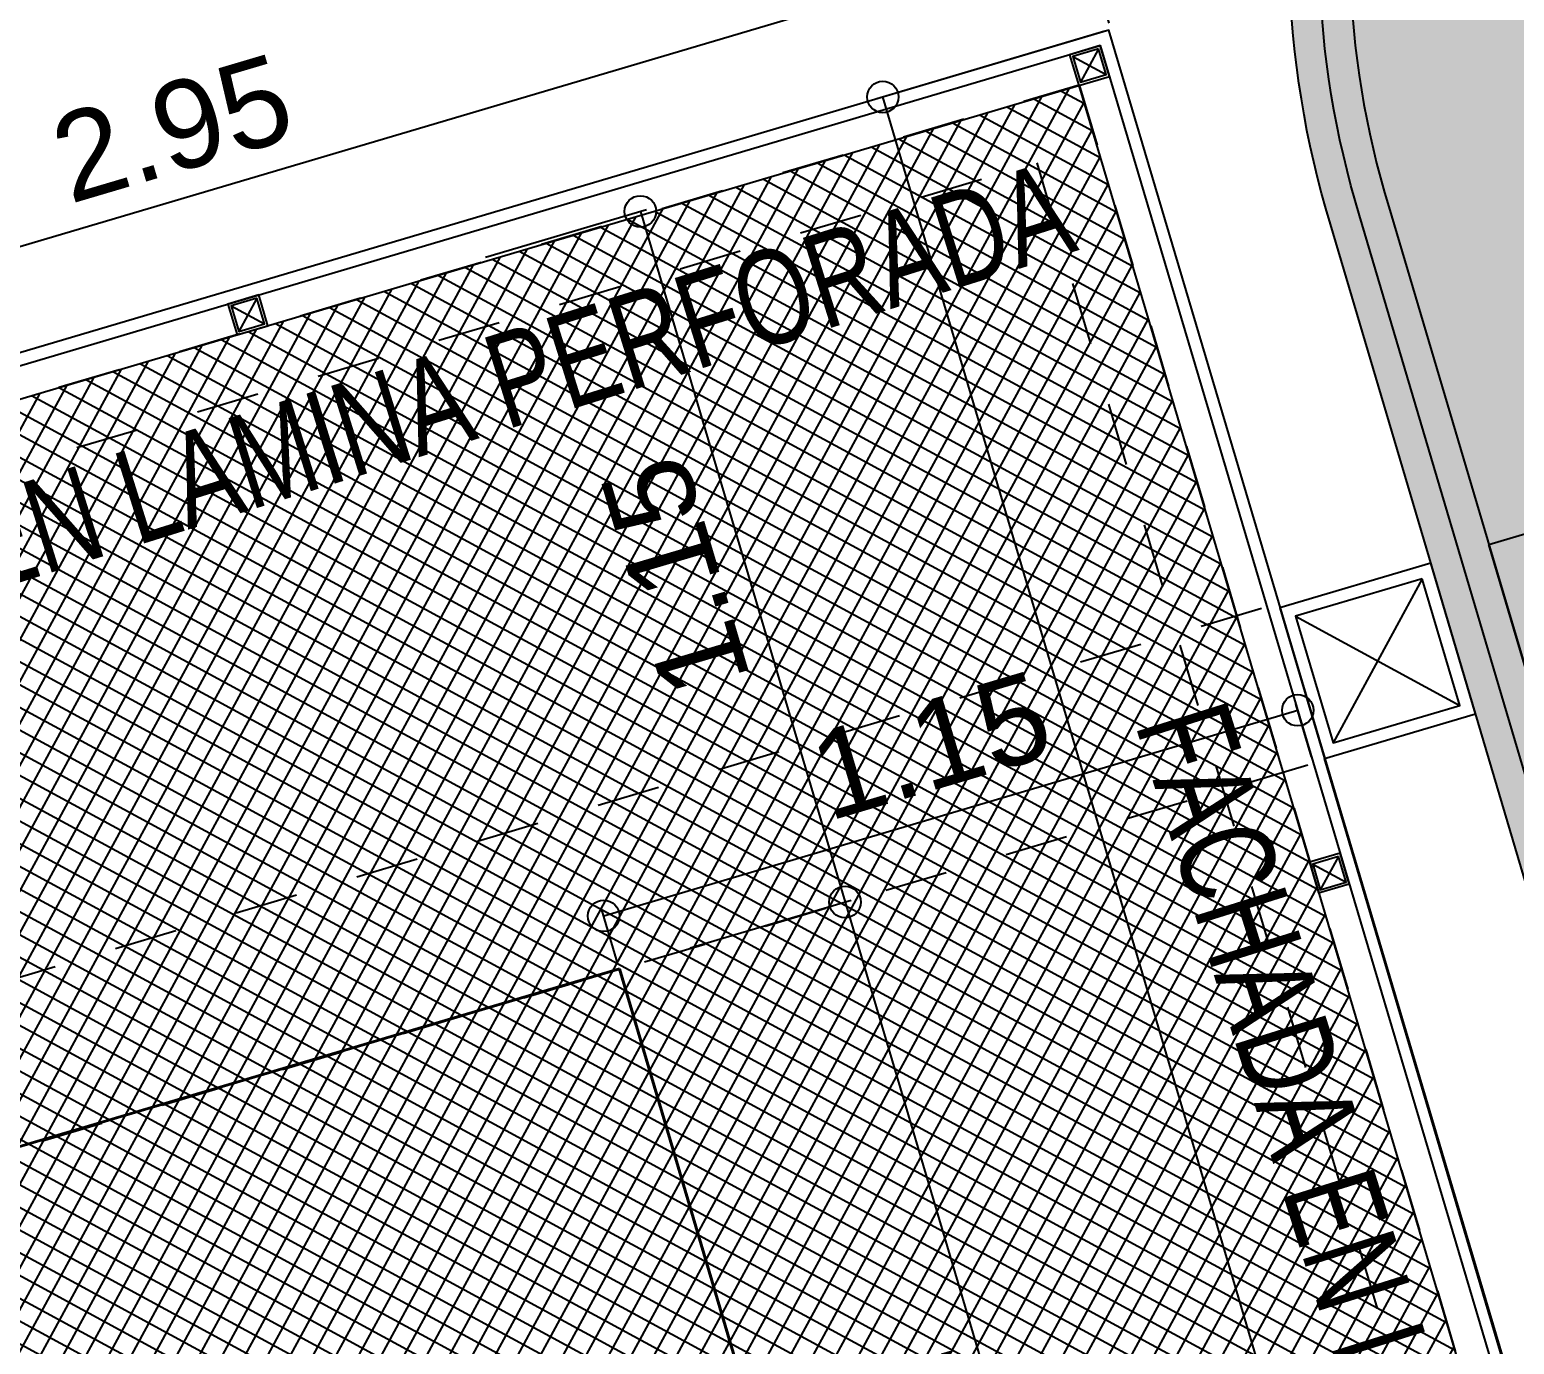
# Model space of a CAD drawing. Header units: millimetres. Extents: x 837300 to 838100, y 1173100 to 1173878.
# Drawn here: x 837868.158 to 837870.518, y 1173338.243 to 1173340.332 of the extents above; entities that cross this region are included whole.
import ezdxf

# ---------------------------------------------------------------- set-up
doc = ezdxf.new("R2010")
doc.units = ezdxf.units.MM
doc.linetypes.add('HIDDEN2', pattern=[0.1875, 0.125, -0.0625])
for name, color, linetype in [('.', 255, 'Continuous'), ('A-Linea-1', 1, 'Continuous'), ('A-Linea-4', 4, 'Continuous'), ('hatch ciruclación', 41, 'Continuous'), ('INT_COTAS 100', 2, 'Continuous'), ('OLD-ANT-PLANTAS PROPUESTAS$0$A-FONDO_250', 250, 'Continuous'), ('OLD-ANT-PLANTAS PROPUESTAS$0$KCIG-AP-DW-XR-PUNTOS FIJOS$0$A-ESCALERA', 3, 'Continuous'), ('OLD-ANT-PLANTAS PROPUESTAS$0$KCIG-AP-DW-XR-PUNTOS FIJOS$0$A-PASAMANOS', 1, 'Continuous')]:
    doc.layers.add(name, color=color, linetype=linetype)
doc.layers.add('M-EQPM-1', color=14, linetype='Continuous', lineweight=35)
doc.styles.add('ARIAL', font='arial.ttf')
doc.styles.add('OLD-ANT-PLANTAS PROPUESTAS$0$KCIG-AP-DW-XR-PUNTOS FIJOS$0$jb', font='swisscl.ttf')
doc.dimstyles.new('Cotas100', dxfattribs={"dimtxt": 0.14, "dimasz": 0.1, "dimexe": 0.01, "dimexo": 0.01, "dimgap": 0.04, "dimtad": 1, "dimzin": 1, "dimdsep": 46, "dimtxsty": 'ARIAL', "dimblk": 'SMALL', "dimcen": 0.3, "dimclrd": 2, "dimclre": 2, "dimclrt": 1, "dimazin": 2, "dimtfac": 1, "dimtofl": 0, "dimtmove": 0, "dimatfit": 3, "dimldrblk": 'OBLIQUE', "dimfxl": 1, "dimtolj": 1, "dimlwd": -1, "dimlwe": -1, "dimarcsym": 0})

# ---------------------------------------------------------------- blocks, each defined once
blk = doc.blocks.new('_Small')
at = {"color": 0, "linetype": 'ByBlock', "lineweight": -2}
blk.add_circle((0, 0), 0.25, dxfattribs=at)
blk = doc.blocks.new('*D679')
at = {"layer": 'Defpoints', "color": 0, "transparency": 16777216}
for p in [(0.6577106141485275, 4.296344664529897, 8.820422622646684e-05), (0.280705789802596, 3.215191143157426, 5.035571787776098e-06), (0.5323869581385994, 3.127428175430671)]:
    blk.add_point(p, dxfattribs=at)
at = {"layer": 'INT_COTAS 100', "color": 2, "transparency": 16777216}
for p, q in [((0.6671529984647124, 4.293052039676462), (0.9188349707556164, 4.20528879160506)), ((0.9093925864394314, 4.208581416458497), (0.5323869581385994, 3.127428175430671)), ((0.290148174118781, 3.211898518303991), (0.5418293424547843, 3.124135550577234))]:
    blk.add_line(p, q, dxfattribs=at)
for p, xscale, yscale, zscale, rotation in [((0.9093925864394314, 4.208581416458497), 0.1, 0.1, 0.1, 70.77598252318892), ((0.5323869581385994, 3.127428175430671), 0.09999999999999999, 0.09999999999999999, 0.09999999999999999, 250.775982523189)]:
    blk.add_blockref('_Small', p, dxfattribs=dict(at, xscale=xscale, yscale=yscale, zscale=zscale, rotation=rotation))
at = {"layer": 'INT_COTAS 100', "color": 1, "transparency": 16777216, "insert": (0.6156258658228415, 3.704711049682446), "char_height": 0.14, "attachment_point": 5, "rotation": 70.77598252318892, "style": 'ARIAL'}
blk.add_mtext('\\A1;1.15', dxfattribs=at)
blk = doc.blocks.new('_Oblique')
at = {"color": 0, "linetype": 'ByBlock', "lineweight": -2}
blk.add_line((-0.5, -0.5), (0.5, 0.5), dxfattribs=at)
blk = doc.blocks.new('*D680')
at = {"layer": 'Defpoints', "color": 0, "transparency": 16777216}
for p in [(0.280705789802596, 3.215191143157426, 5.035571787776098e-06), (-0.228944313712418, 1.461194257426542), (-0.06818779145407156, 1.405137343958985)]:
    blk.add_point(p, dxfattribs=at)
at = {"layer": 'INT_COTAS 100', "color": 2, "transparency": 16777216}
for p, q in [((0.290148174118781, 3.211898518303991), (0.5418293424829501, 3.124135550567413)), ((0.5323869581667653, 3.127428175420849), (-0.06818779145407161, 1.405137343958985)), ((-0.2195019293962332, 1.457901632573105), (-0.05874540713788667, 1.401844719105549))]:
    blk.add_line(p, q, dxfattribs=at)
for p, xscale, yscale, zscale, rotation in [((0.5323869581667653, 3.127428175420849), 0.1, 0.1, 0.1, 70.77598252318892), ((-0.06818779145407161, 1.405137343958985), 0.09999999999999999, 0.09999999999999999, 0.09999999999999999, 250.775982523189)]:
    blk.add_blockref('_Small', p, dxfattribs=dict(at, xscale=xscale, yscale=yscale, zscale=zscale, rotation=rotation))
at = {"layer": 'INT_COTAS 100', "color": 1, "transparency": 16777216, "insert": (0.1268356768901731, 2.30298901342778), "char_height": 0.14, "attachment_point": 5, "rotation": 70.77598252318892, "style": 'ARIAL'}
blk.add_mtext('\\A1;1.82', dxfattribs=at)
blk = doc.blocks.new('*D646')
at = {"layer": 'Defpoints', "color": 0, "transparency": 16777216}
for p in [(-1.047742348128506, 5.130629993519994), (-1.100826777750626, 4.97839777515037, 8.820422622646684e-05), (1.685694332467392, 4.006717921816744, 8.820422622646684e-05)]:
    blk.add_point(p, dxfattribs=at)
at = {"layer": 'INT_COTAS 100', "color": 2, "transparency": 16777216}
for p, q in [((-1.09753415289719, 4.987840159466556), (-1.04444972327507, 5.140072377836178)), ((1.738778957847324, 4.158950701568416), (-1.047742348128506, 5.130629993519994)), ((1.688986957320828, 4.016160306132929), (1.74207158270076, 4.1683930858846))]:
    blk.add_line(p, q, dxfattribs=at)
at = {"layer": 'INT_COTAS 100', "color": 2, "transparency": 16777216, "xscale": 0.1, "yscale": 0.1, "zscale": 0.1}
for p, rotation in [((-1.047742348128506, 5.130629993519994), 160.7759825231889), ((1.738778957847324, 4.158950701568416), 340.7759825231889)]:
    blk.add_blockref('_Small', p, dxfattribs=dict(at, rotation=rotation))
at = {"layer": 'INT_COTAS 100', "color": 1, "transparency": 16777216, "insert": (0.3822245585972714, 4.750054254010379), "char_height": 0.14, "attachment_point": 5, "rotation": 340.77598252318893, "style": 'ARIAL'}
blk.add_mtext('\\A1;2.95', dxfattribs=at)
blk = doc.blocks.new('*D683')
at = {"layer": 'Defpoints', "color": 0, "transparency": 16777216}
for p in [(0.1791559180710466, 3.250602527870797, 5.035571787776095e-06), (1.294587104642456, 2.954646060966378), (1.265885962639004, 2.872338714951184, 8.820422622646684e-05)]:
    blk.add_point(p, dxfattribs=at)
at = {"layer": 'INT_COTAS 100', "color": 2, "transparency": 16777216}
for p, q in [((0.1824485429244825, 3.260044912186981), (0.2113631148210814, 3.342964319146061)), ((0.2080704899676454, 3.333521934829876), (1.294587104642456, 2.954646060966378)), ((1.26917858749244, 2.881781099267369), (1.297879729495892, 2.964088445282563))]:
    blk.add_line(p, q, dxfattribs=at)
at = {"layer": 'INT_COTAS 100', "color": 2, "transparency": 16777216, "xscale": 0.1, "yscale": 0.1, "zscale": 0.1}
for p, rotation in [((0.2080704899676454, 3.333521934829876), 160.7759825231889), ((1.294587104642456, 2.954646060966378), 340.7759825231889)]:
    blk.add_blockref('_Small', p, dxfattribs=dict(at, rotation=rotation))
at = {"layer": 'INT_COTAS 100', "color": 1, "transparency": 16777216, "insert": (0.7880350510429134, 3.249347904364301), "char_height": 0.14, "attachment_point": 5, "rotation": 340.77598252318893, "style": 'ARIAL'}
blk.add_mtext('\\A1;1.15', dxfattribs=at)
blk = doc.blocks.new('*D645')
at = {"layer": 'Defpoints', "color": 0, "transparency": 16777216}
for p in [(1.328495684277981, 4.131275566020727), (1.685694332467393, 4.006717921758537, 8.820422622646684e-05), (-0.1078811977058649, -1.136782751767896, 8.820422622646684e-05)]:
    blk.add_point(p, dxfattribs=at)
at = {"layer": 'INT_COTAS 100', "color": 2, "transparency": 16777216}
for p, q in [((-0.4650787784637077, -1.012225479726493), (1.328495684277981, 4.131275566020726)), ((1.676251948151207, 4.010010546611973), (1.319053299961796, 4.134568190874162)), ((-0.1173235820220499, -1.13349012691446), (-0.4745211627798925, -1.008932854873057))]:
    blk.add_line(p, q, dxfattribs=at)
at = {"layer": 'INT_COTAS 100', "color": 2, "transparency": 16777216, "xscale": 0.1, "yscale": 0.1, "zscale": 0.1}
for p, rotation in [((1.328495684277981, 4.131275566020726), 70.77598252318892), ((-0.4650787784637077, -1.012225479726493), 250.775982523189)]:
    blk.add_blockref('_Small', p, dxfattribs=dict(at, rotation=rotation))
at = {"layer": 'INT_COTAS 100', "color": 1, "transparency": 16777216, "insert": (0.3267150649547964, 1.596136965204321), "char_height": 0.14, "attachment_point": 5, "rotation": 70.77598252318892, "style": 'ARIAL'}
blk.add_mtext('\\A1;5.45', dxfattribs=at)
blk = doc.blocks.new('EE-7515 - EE-7515-730388-NIVEL 2')
at = {"layer": 'M-EQPM-1'}
for p, q in [((-3.318631983443389, 11.43286746651551), (-3.318631983443389, 9.60886746651551)), ((-3.318631863939024, 9.60886746651551), (-3.318631863939024, 11.43286746651551)), ((-3.318631983443389, 9.60886746651551), (-5.142631983443385, 9.60886746651551)), ((-5.14263186393902, 9.60886746651551), (-3.318631863939024, 9.60886746651551)), ((-3.318631983443389, 9.60886746651551), (-3.318631863939024, 9.60886746651551))]:
    blk.add_line(p, q, dxfattribs=at)
blk = doc.blocks.new('escalera emergencia p1')
at = {"layer": '.'}
h = blk.add_hatch(color=256, dxfattribs=at)
h.dxf.hatch_style = 1
edge = h.paths.add_edge_path()
edge.add_line((0.1540210538078099, -1.280808035924565), (1.83357789104201, 3.535768091870063))
edge.add_arc((3.239156493917108, 3.057414920651354), 1.48474676796525, -19.151111843441186, 161.2052902477963, ccw=False)
edge.add_line((4.64173237932846, 2.570327813271433), (2.992200512078492, -2.184146730873024))
edge.add_arc((1.420054065762088, -1.616545943950769), 1.671470939783262, -102.85142786117638, -19.851385333506528, ccw=False)
edge.add_line((1.048279334791005, -3.246146708668675), (-2.844993552096653, -2.480745400257983))
edge.add_line((-2.844993552193046, -2.480745400243904), (-2.842668274754172, -2.430675694812371))
edge.add_line((-2.842668274883181, -2.430675694835372), (1.075170500160937, -3.195487810505555))
edge.add_arc((1.429512333124876, -1.630206674628425), 1.604887276073889, 257.2446072604753, 337.1126199083404)
edge.add_line((2.90804858552292, -2.254381105303764), (4.596011356012295, 2.586270980832799))
edge.add_arc((3.239231000654399, 3.057633840246126), 1.436327218001432, -19.1578812551001, 161.2289846699974)
edge.add_line((1.879298916086555, 3.519824929244351), (0.2001681679782179, -1.295528926060333))
edge.add_arc((0.176571364980191, -1.289808755274862), 0.02428022805488859, -201.75889304209204, -13.62638406697829, ccw=False)
h = blk.add_hatch()
h.set_pattern_fill('ANSI37', color=251, scale=0.01, angle=-35.7286130891574)
h.set_pattern_definition([(115.7759706337468, (-0.5261129699647427, -0.4505466216942295), (-0.02859091387684674, -0.01380659783171555), []), (205.7759706337468, (-0.5261129699647427, -0.4505466216942295), (0.01380659783171555, -0.02859091387684674), [])])
edge = h.paths.add_edge_path()
edge.add_line((-1.137331397272646, 4.916053541179281), (1.59192409355422, 3.964342693608447))
edge.add_line((1.591924093663692, 3.964342693623621), (-0.1506875156337362, -1.046796885329677))
edge.add_line((-0.1506875157356262, -1.046796885319054), (-2.88960941803629, -0.09171290757663564))
edge.add_arc((11.5442059780471, -2.594876657938585), 14.64926126608835, 160.4532993467041, 170.1614169072793, ccw=False)
edge.add_arc((-19.14698579604737, 11.12267856870312), 19.04914291510596, -27.56906836479267, -19.01536772105462)
at = {"layer": 'hatch ciruclación', "true_color": 0xfeeab9}
h = blk.add_hatch(color=254, dxfattribs=at)
h.dxf.hatch_style = 1
edge = h.paths.add_edge_path()
edge.add_line((-2.90187830850482, -0.163199333299417), (0.12472571911935, -1.217716226320763))
edge.add_line((0.1247257192153484, -1.217716226296034), (1.787858994949199, 3.551710530692004))
edge.add_arc((3.242405761266127, 3.054001158860046), 1.537342159166267, -19.07334312992458, 161.1103416400305, ccw=False)
edge.add_line((4.69534944719635, 2.551631215377711), (3.936172179164913, 0.3999098926012059))
edge.add_line((3.936172179179266, 0.3999098925851285), (3.0394124358236, -2.200609850033448))
edge.add_arc((1.419509124010801, -1.616084409877658), 1.722137256225804, -103.15125475152712, -19.841456841423508, ccw=False)
edge.add_line((1.027684149332345, -3.293054868467152), (-3.107527087446799, -2.460851335759267))
edge.add_arc((11.66454701544717, -2.624980164866429), 14.77298587211189, 170.40744016354, 179.3634270851193, ccw=False)
at = {"color": 2, "linetype": 'HIDDEN2', "ltscale": 0.005}
for p, q in [((-1.207615585997701, 4.007394923595712, 8.820422622646684e-05), (1.351057220250368, 3.117124245560262, 8.820422622646684e-05)), ((-1.293166709598154, 3.762056154548191, 8.820422622646684e-05), (1.265506096417084, 2.871785476512741, 8.820422622646684e-05))]:
    blk.add_line(p, q, dxfattribs=at)
at = {"color": 252}
blk.add_line((0.1638386875856668, -0.3462889547226951), (1.284478924004361, 2.867420981172472), dxfattribs=at)
at = {"color": 3, "elevation": 8.820422622646684e-05}
blk.add_lwpolyline([(-1.430436895228922, -0.6766114485799335), (-0.1078811977058649, -1.136782751767896), (1.68218624801375, 4.007941215764731), (-1.100826777750626, 4.97839777515037), (-1.107412031153217, 4.959513007721398), (1.656729103066027, 3.995637212181464), (-0.1201980884652585, -1.111321149277501), (-1.423864547163248, -0.65772218600614)], close=True, dxfattribs=at)
at = {"color": 251, "elevation": 8.820422622646684e-05}
blk.add_lwpolyline([(-1.137331397272646, 4.916053541179281), (1.591924093663692, 3.964342693623621), (-0.1506875157356262, -1.046796885319054), (-2.889609417878091, -0.09171290759695694, -0.04238500797604346), (-2.260805157246068, 2.30640105297789, 0.03733989930584632), (-1.137331397272646, 4.916053541179281)], format="xyb", close=True, dxfattribs=at)
at = {"color": 2, "linetype": 'HIDDEN2', "ltscale": 0.001, "elevation": 8.820422622646684e-05}
blk.add_lwpolyline([(-1.137331397272646, 4.916053541179281), (1.593086240347475, 3.964877203514334), (-0.1509903152473271, -1.047667143051513), (-2.784669192973524, -0.1313023781403899)], dxfattribs=at)
at = {"color": 2, "linetype": 'HIDDEN2', "ltscale": 0.005, "elevation": 8.820422622646684e-05}
blk.add_lwpolyline([(-1.170228681992739, 4.821619603200816), (1.465790434274822, 3.90332821267657), (-0.2125747685786337, -0.9203591307159513), (-2.872479411845594, 0.005130652348998732)], dxfattribs=at)
at = {"layer": 'A-Linea-4'}
for p, q in [((0.2937257988378406, 4.466614811564796, 8.820422622646684e-05), (0.3200131943449378, 4.412178604048677, 8.820422622646684e-05)), ((0.3340876004658639, 4.452540405560285, 8.820422622646684e-05), (0.2796513927169144, 4.426253010111395, 8.820422622646684e-05)), ((1.651544702239335, 3.993133650335949, 8.820422622646684e-05), (1.597108494490385, 3.966846255061682, 8.820422622646684e-05)), ((1.611182900378481, 4.007208056515083, 8.820422622646684e-05), (1.637470295652747, 3.952771848998964, 8.820422622646684e-05)), ((1.379093906842172, 3.078010641038418), (1.50823905528523, 2.810575545066968)), ((1.577384029515088, 3.008865667041391), (1.309948934242129, 2.879720519063994)), ((1.171116158366203, 2.742386265075766, 8.820422622646684e-05), (1.19740355364047, 2.687950057559647, 8.820422622646684e-05)), ((1.211477959994227, 2.728311859071255, 8.820422622646684e-05), (1.157041752245277, 2.702024463622365, 8.820422622646684e-05))]:
    blk.add_line(p, q, dxfattribs=at)
at = {"layer": 'A-Linea-4', "elevation": 8.820422622646684e-05}
for points in [[(0.3392720010597259, 4.455043966881931), (0.2912222375161946, 4.471799212449696), (0.2744669918902218, 4.423749448731542), (0.3225167558994144, 4.406994203396607)], [(0.3340876004658639, 4.452540405560285), (0.2937257988378406, 4.466614811564796), (0.2796513927169144, 4.426253010111395), (0.3200131943449378, 4.412178604048677)], [(1.656729102600366, 3.995637211832218), (1.608679339056835, 4.012392457341775), (1.591924093663692, 3.964342693681829), (1.639973857440054, 3.947587448346894)], [(1.651544702239335, 3.993133650335949), (1.611182900378481, 4.007208056515083), (1.597108494490385, 3.966846255061682), (1.637470295652747, 3.952771848998964)], [(1.216662360588089, 2.730815420451108), (1.168612597044557, 2.747570665960666), (1.151857351418585, 2.699520902242512), (1.199907115194947, 2.682765656907577)], [(1.211477959994227, 2.728311859071255), (1.171116158366203, 2.742386265075766), (1.157041752245277, 2.702024463622365), (1.19740355364047, 2.687950057559647)]]:
    blk.add_lwpolyline(points, close=True, dxfattribs=at)
at = {"layer": 'A-Linea-4'}
for points in [[(1.602854039287195, 3.021165205631405), (1.366794369649142, 3.103480650461279), (1.284478924004361, 2.867420981172472), (1.520538594573736, 2.785105536284391)], [(1.577384029515088, 3.008865667041391), (1.379093906842172, 3.078010641038418), (1.309948934242129, 2.879720519063994), (1.50823905528523, 2.810575545066968)]]:
    blk.add_lwpolyline(points, close=True, dxfattribs=at)
at = {"layer": 'OLD-ANT-PLANTAS PROPUESTAS$0$KCIG-AP-DW-XR-PUNTOS FIJOS$0$A-ESCALERA'}
blk.add_lwpolyline([(2.848377448739484, 2.589109299064148), (2.749598913593218, 2.305837696185336), (1.596220834180713, 2.708028626337182), (1.694999369094148, 2.991300229041371)], close=True, dxfattribs=at)
at = {"layer": 'OLD-ANT-PLANTAS PROPUESTAS$0$KCIG-AP-DW-XR-PUNTOS FIJOS$0$A-PASAMANOS'}
for points in [[(-2.90187830850482, -0.163199333299417), (0.1247257192153484, -1.217716226296034), (1.787858994910493, 3.551710530649871, -1.00160423817592), (4.69534944719635, 2.551631215377711), (3.936172179179266, 0.3999098925851285), (3.039412435842678, -2.200609849998727, -0.3804126794099625), (1.027684149332345, -3.293054868467152), (-3.107527087442577, -2.460851335723419), (-3.107527087442577, -2.460851335723419, -0.03909776871385343)], [(0.1540210538078099, -1.280808035924565), (1.833577890880406, 3.535768091969658, -1.003115041718341), (4.64173237932846, 2.570327813271433), (2.992200512439013, -2.18414673092775, -0.3788663209172408), (1.048279334791005, -3.246146708668675), (-2.844993552193046, -2.480745400243904), (-2.842668274883181, -2.430675694835372), (1.075170500203967, -3.195487810473423, 0.3633181749707301), (2.90804858552292, -2.254381105303764), (4.596011355752125, 2.586270980769768, 1.00338175383406), (1.879298916086555, 3.519824929244351), (0.2001681681722403, -1.295528926071711, -1.07361255099553)]]:
    blk.add_lwpolyline(points, format="xyb", close=True, dxfattribs=at)
at = {"layer": 'M-EQPM-1', "rotation": 70.7760252866583}
blk.add_blockref('EE-7515 - EE-7515-730388-NIVEL 2', (10.34491886245087, 3.220350278366823, 5.035571787776095e-06), dxfattribs=at)
at = {"layer": 'A-Linea-1', "char_height": 0.15, "attachment_point": 3, "style": 'OLD-ANT-PLANTAS PROPUESTAS$0$KCIG-AP-DW-XR-PUNTOS FIJOS$0$jb'}
for insert, rotation in [((1.488049008883536, 3.893553416710347, 5.035571787776095e-06), 341.6976737021141), ((0.3976614815182984, 0.5677212654845789, 5.035571787776095e-06), 251.7367518346315)]:
    blk.add_mtext('\\A1;FACHADA EN LAMINA PERFORADA', dxfattribs=dict(at, insert=insert, rotation=rotation))
at = {"layer": 'INT_COTAS 100'}
for base, p1, p2, angle, picture, middle in [((-1.047742348128506, 5.130629993519994), (1.685694332467392, 4.006717921816744, 8.820422622646684e-05), (-1.100826777750626, 4.97839777515037, 8.820422622646684e-05), 340.7759825225759, '*D646', (0.3822245585972714, 4.750054254010379)), ((0.5323869581385994, 3.127428175430671, 8.820422622646684e-05), (0.6577106141485274, 4.296344664529897, 0.0001764084524529337), (0.280705789802596, 3.215191143157426, 9.323979801424294e-05), 70.77598252792112, '*D679', (0.6156258658228415, 3.704711049682446, 8.820422622646684e-05)), ((1.328495684277981, 4.131275566020727), (-0.1078811977058649, -1.136782751767896, 8.820422622646684e-05), (1.685694332467392, 4.006717921758536, 8.820422622646684e-05), 70.77598252792112, '*D645', (0.3267150649547964, 1.596136965204321)), ((1.294587104642456, 2.954646060966378), (0.1791559180710465, 3.250602527870797, 5.035571787776095e-06), (1.265885962639004, 2.872338714951184, 8.820422622646684e-05), 340.7759825225759, '*D683', (0.7880350510429134, 3.249347904364301)), ((-0.06818779145407156, 1.405137343958985, 8.820422622646684e-05), (0.280705789802596, 3.215191143157426, 9.323979801424294e-05), (-0.2289443137124181, 1.461194257426541, 8.820422622646684e-05), 70.77598252792112, '*D680', (0.1268356768901731, 2.30298901342778, 8.820422622646684e-05))]:
    dim = blk.add_linear_dim(base=base, p1=p1, p2=p2, angle=angle, dimstyle='Cotas100', override={"dimtmove": 1}, dxfattribs=at)
    dim.commit()
    dim.dimension.update_dxf_attribs({"geometry": picture, "text_midpoint": middle})

msp = doc.modelspace()

# ---------------------------------------------------------------- hatches: boundary and pattern name
at = {"layer": 'OLD-ANT-PLANTAS PROPUESTAS$0$A-FONDO_250'}
h = msp.add_hatch(dxfattribs=at)
h.set_pattern_fill('AR-SAND', color=256, scale=0.0025, angle=-0.0001791941007172844)
h.set_pattern_definition([(74.60145987087515, (838459.1348276094, 1172540.068024579), (-0.0769973166045188, 0.09517219218975415), [0, -0.09652000000000001, 0, -0.10795, 0, -0.1031875]), (44.60145987087515, (838459.1348276094, 1172540.068024579), (-0.01847088912623332, 0.2107205832029383), [0, -0.05207000000000001, 0, -0.086995, 0, -0.03333750000000001]), (4.60145987087512, (838459.072533517, 1172540.020909432), (0.1575009236263212, 0.1195738109364076), [0, -0.03174999999999997, 0, -0.1142999999999999, 0, -0.1492249999999999]), (354.601459870875, (838459.072533517, 1172540.020909432), (0.1186278351877774, 0.1596000718159661), [0, -0.01587499999999999, 0, -0.07492999999999997, 0, -0.08572499999999997])])
edge = h.paths.add_edge_path()
edge.add_line((837862.4799560288, 1173346.786428114), (837862.5823402451, 1173346.88255799))
edge.add_arc((837848.825589657, 1173333.97529579), 18.86387034109922, 43.17523181962577, 81.03832233721754)
edge.add_arc((837850.1674664967, 1173342.389970661), 10.34289668969439, 81.11981147391681, 127.1508644942704)
edge.add_arc((837850.1755219763, 1173342.375656962), 10.3591704662872, 127.1385655789356, 173.7262955196965)
edge.add_arc((837858.428691253, 1173341.381403537), 18.67176335818924, 173.4611442950851, 195.814702672597)
edge.add_arc((837856.8515940434, 1173340.689674987), 16.96748524481389, 195.0186187766863, 207.7997861820094)
edge.add_arc((837860.803559075, 1173342.788332416), 21.44210819252297, 207.8353398501104, 217.9461720123945)
edge.add_line((837843.894552605, 1173329.60313223), (837843.9526108588, 1173329.647225586))
edge.add_arc((837857.2848883402, 1173339.919005345), 16.83030249993171, 175.5613634814584, 217.6122558753776, ccw=False)
edge.add_arc((837851.624339902, 1173340.735457794), 11.12989536647431, 142.4622350395981, 177.4969686222659, ccw=False)
edge.add_arc((837849.8962283527, 1173342.731632267), 8.559769784386146, 107.98117596874101, 146.0118472235555, ccw=False)
edge.add_arc((837851.363414511, 1173340.224258838), 11.41453672224661, 78.67741300708298, 111.10230795792259, ccw=False)
edge.add_arc((828169.8401966917, 1124166.147642525), 50129.49208318949, 78.86155484222093, 78.86186857626723, ccw=False)
edge.add_arc((837850.8181887671, 1173335.30444629), 16.34727734717722, 53.01906990641521, 79.22703962222778, ccw=False)
edge.add_arc((837850.7794241761, 1173335.06948591), 16.5586587692186, 45.040151370936826, 53.40098447044409, ccw=False)

# ---------------------------------------------------------------- block references
at = {"rotation": 35.7286130891574}
msp.add_blockref('escalera emergencia p1', (837870.8480725416, 1173336.095950232, -5.035571787776095e-06), dxfattribs=at)

doc.saveas('drawing.dxf')
